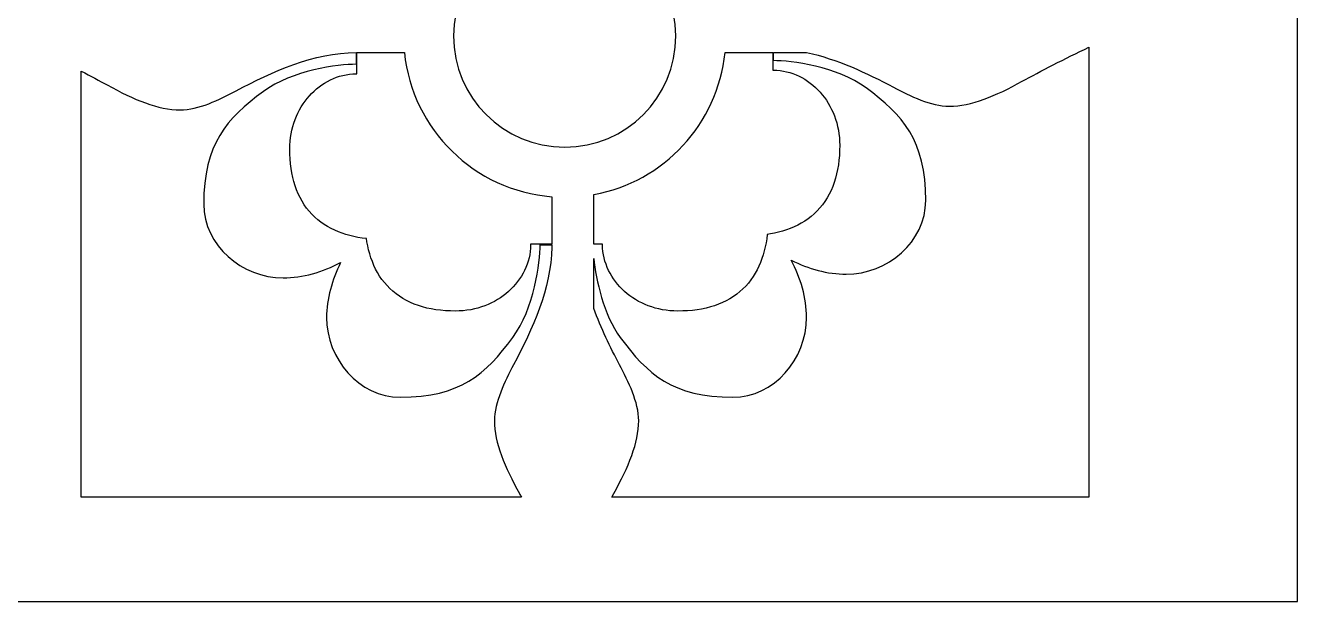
# Model space of a CAD drawing. Header units: centimetres. Extents: x -9.9 to 7.5, y -9.5 to 6.6.
# Drawn here: x 5.596 to 7.531, y -9.474 to -8.598 of the extents above; entities that cross this region are included whole.
import ezdxf

# ---------------------------------------------------------------- set-up
doc = ezdxf.new("R2010")
doc.units = ezdxf.units.CM
doc.header["$MEASUREMENT"] = 0
doc.layers.add('layer 1', color=7, linetype='Continuous')

msp = doc.modelspace()

# ---------------------------------------------------------------- linework, layer by layer
at = {"layer": 'layer 1', "color": 242}
for points, knots in [([(-0.77341, -9.47414), (-0.77341, -9.47414), (-0.77341, 6.55374), (-0.77341, 6.55374), (-0.77341, 6.55374), (-0.77341, 6.55374), (7.53147, 6.55374), (7.53147, 6.55374), (7.53147, 6.55374), (7.53147, 6.55374), (7.53147, -9.47414), (7.53147, -9.47414), (7.53147, -9.47414), (7.53147, -9.47414), (-0.77341, -9.47414), (-0.77341, -9.47414)], [0, 0, 0, 0, 0.2, 0.2, 0.2, 0.2, 0.4, 0.4, 0.4, 0.4, 0.6, 0.6, 0.6, 0.6, 1, 1, 1, 1]), ([(6.2472, -8.61395), (6.2472, -8.52054), (6.32295, -8.44479), (6.41636, -8.44479), (6.41636, -8.44479), (6.50978, -8.44479), (6.58553, -8.52054), (6.58553, -8.61395), (6.58553, -8.61395), (6.58553, -8.70737), (6.50978, -8.78312), (6.41636, -8.78312), (6.41636, -8.78312), (6.32295, -8.78312), (6.2472, -8.70737), (6.2472, -8.61395)], [0, 0, 0, 0, 0.2, 0.2, 0.2, 0.2, 0.4, 0.4, 0.4, 0.4, 0.6, 0.6, 0.6, 0.6, 1, 1, 1, 1]), ([(7.21409, -8.63106), (7.17728, -8.64832), (7.1401, -8.66781), (7.11242, -8.68284), (7.11242, -8.68284), (7.07211, -8.70526), (7.03515, -8.72093), (7.00154, -8.72093), (7.00154, -8.72093), (6.97353, -8.72093), (6.94216, -8.70526), (6.9164, -8.6918), (6.9164, -8.6918), (6.87607, -8.67039), (6.8309, -8.64899), (6.78444, -8.63915), (6.78444, -8.63915), (6.78444, -8.63915), (6.73382, -8.63915), (6.73382, -8.63915), (6.73382, -8.63915), (6.73382, -8.63915), (6.73382, -8.65148), (6.73382, -8.65148), (6.73382, -8.65148), (6.76071, -8.65148), (6.83129, -8.66044), (6.87496, -8.69293), (6.87496, -8.69293), (6.93098, -8.73437), (6.96569, -8.77244), (6.96569, -8.86431), (6.96569, -8.86431), (6.96569, -8.92704), (6.90746, -8.97631), (6.84471, -8.97631), (6.84471, -8.97631), (6.81633, -8.97631), (6.78702, -8.96805), (6.76106, -8.95496), (6.76106, -8.95496), (6.77525, -8.98182), (6.78432, -9.01256), (6.78432, -9.0423), (6.78432, -9.0423), (6.78432, -9.10505), (6.73505, -9.16328), (6.67232, -9.16328), (6.67232, -9.16328), (6.58045, -9.16328), (6.54238, -9.12857), (6.50094, -9.07255), (6.50094, -9.07255), (6.47497, -9.03764), (6.46403, -8.98553), (6.46068, -8.9523), (6.46068, -8.9523), (6.46068, -8.9523), (6.46068, -9.02862), (6.46068, -9.02862), (6.46068, -9.02862), (6.4715, -9.05851), (6.48566, -9.08731), (6.49982, -9.11399), (6.49982, -9.11399), (6.51326, -9.13976), (6.52893, -9.17112), (6.52893, -9.19913), (6.52893, -9.19913), (6.52893, -9.23274), (6.51326, -9.2697), (6.49085, -9.31001), (6.49085, -9.31001), (6.49085, -9.31001), (6.4879, -9.31545), (6.4879, -9.31545), (6.4879, -9.31545), (6.4879, -9.31545), (7.21409, -9.31545), (7.21409, -9.31545), (7.21409, -9.31545), (7.21409, -9.31545), (7.21409, -8.63106), (7.21409, -8.63106)], [0, 0, 0, 0, 0.0454545, 0.0454545, 0.0454545, 0.0454545, 0.0909091, 0.0909091, 0.0909091, 0.0909091, 0.1363636, 0.1363636, 0.1363636, 0.1363636, 0.1818182, 0.1818182, 0.1818182, 0.1818182, 0.2272727, 0.2272727, 0.2272727, 0.2272727, 0.2727273, 0.2727273, 0.2727273, 0.2727273, 0.3181818, 0.3181818, 0.3181818, 0.3181818, 0.3636364, 0.3636364, 0.3636364, 0.3636364, 0.4090909, 0.4090909, 0.4090909, 0.4090909, 0.4545455, 0.4545455, 0.4545455, 0.4545455, 0.5, 0.5, 0.5, 0.5, 0.5454545, 0.5454545, 0.5454545, 0.5454545, 0.5909091, 0.5909091, 0.5909091, 0.5909091, 0.6363636, 0.6363636, 0.6363636, 0.6363636, 0.6818182, 0.6818182, 0.6818182, 0.6818182, 0.7272727, 0.7272727, 0.7272727, 0.7272727, 0.7727273, 0.7727273, 0.7727273, 0.7727273, 0.8181818, 0.8181818, 0.8181818, 0.8181818, 0.8636364, 0.8636364, 0.8636364, 0.8636364, 0.9090909, 0.9090909, 0.9090909, 0.9090909, 1, 1, 1, 1]), ([(5.68065, -8.6674), (5.68065, -8.6674), (5.68065, -9.31545), (5.68065, -9.31545), (5.68065, -9.31545), (5.68065, -9.31545), (6.35042, -9.31545), (6.35042, -9.31545), (6.35042, -9.31545), (6.34942, -9.3136), (6.34844, -9.31178), (6.34747, -9.31001), (6.34747, -9.31001), (6.32506, -9.2697), (6.30939, -9.23274), (6.30939, -9.19913), (6.30939, -9.19913), (6.30939, -9.17112), (6.32506, -9.13976), (6.33852, -9.11399), (6.33852, -9.11399), (6.36706, -9.06023), (6.39557, -8.99787), (6.39672, -8.93532), (6.39672, -8.93532), (6.39672, -8.93532), (6.39672, -8.93141), (6.39672, -8.93141), (6.39672, -8.93141), (6.39672, -8.93141), (6.37884, -8.93141), (6.37884, -8.93141), (6.37884, -8.93141), (6.37884, -8.9583), (6.36988, -9.02888), (6.33739, -9.07255), (6.33739, -9.07255), (6.29595, -9.12857), (6.25787, -9.16328), (6.16601, -9.16328), (6.16601, -9.16328), (6.10328, -9.16328), (6.054, -9.10505), (6.054, -9.0423), (6.054, -9.0423), (6.054, -9.01392), (6.06227, -8.98461), (6.07536, -8.95865), (6.07536, -8.95865), (6.0485, -8.97284), (6.01775, -8.98191), (5.98801, -8.98191), (5.98801, -8.98191), (5.92527, -8.98191), (5.86704, -8.93264), (5.86704, -8.86991), (5.86704, -8.86991), (5.86704, -8.77804), (5.90175, -8.73997), (5.95777, -8.69853), (5.95777, -8.69853), (6.00144, -8.66604), (6.07201, -8.65707), (6.0989, -8.65707), (6.0989, -8.65707), (6.0989, -8.65707), (6.0989, -8.63915), (6.0989, -8.63915), (6.0989, -8.63915), (6.03504, -8.63915), (5.97121, -8.66828), (5.91632, -8.69741), (5.91632, -8.69741), (5.89056, -8.71085), (5.85919, -8.72653), (5.83119, -8.72653), (5.83119, -8.72653), (5.79758, -8.72653), (5.76062, -8.71085), (5.72031, -8.68844), (5.72031, -8.68844), (5.70855, -8.68206), (5.69508, -8.67488), (5.68065, -8.6674)], [0, 0, 0, 0, 0.0454545, 0.0454545, 0.0454545, 0.0454545, 0.0909091, 0.0909091, 0.0909091, 0.0909091, 0.1363636, 0.1363636, 0.1363636, 0.1363636, 0.1818182, 0.1818182, 0.1818182, 0.1818182, 0.2272727, 0.2272727, 0.2272727, 0.2272727, 0.2727273, 0.2727273, 0.2727273, 0.2727273, 0.3181818, 0.3181818, 0.3181818, 0.3181818, 0.3636364, 0.3636364, 0.3636364, 0.3636364, 0.4090909, 0.4090909, 0.4090909, 0.4090909, 0.4545455, 0.4545455, 0.4545455, 0.4545455, 0.5, 0.5, 0.5, 0.5, 0.5454545, 0.5454545, 0.5454545, 0.5454545, 0.5909091, 0.5909091, 0.5909091, 0.5909091, 0.6363636, 0.6363636, 0.6363636, 0.6363636, 0.6818182, 0.6818182, 0.6818182, 0.6818182, 0.7272727, 0.7272727, 0.7272727, 0.7272727, 0.7727273, 0.7727273, 0.7727273, 0.7727273, 0.8181818, 0.8181818, 0.8181818, 0.8181818, 0.8636364, 0.8636364, 0.8636364, 0.8636364, 0.9090909, 0.9090909, 0.9090909, 0.9090909, 1, 1, 1, 1]), ([(6.17241, -8.63915), (6.17241, -8.63915), (6.09988, -8.63915), (6.09988, -8.63915), (6.09988, -8.63915), (6.09988, -8.63915), (6.09988, -8.67151), (6.09988, -8.67151), (6.09988, -8.67151), (6.09988, -8.67151), (6.09851, -8.67151), (6.09851, -8.67151), (6.09851, -8.67151), (6.09851, -8.67151), (6.09378, -8.67166), (6.09378, -8.67166), (6.09378, -8.67166), (6.09378, -8.67166), (6.0887, -8.67212), (6.0887, -8.67212), (6.0887, -8.67212), (6.0887, -8.67212), (6.08368, -8.67287), (6.08368, -8.67287), (6.08368, -8.67287), (6.08368, -8.67287), (6.07873, -8.6739), (6.07873, -8.6739), (6.07873, -8.6739), (6.07873, -8.6739), (6.07386, -8.67521), (6.07386, -8.67521), (6.07386, -8.67521), (6.07386, -8.67521), (6.06908, -8.67678), (6.06908, -8.67678), (6.06908, -8.67678), (6.06908, -8.67678), (6.0644, -8.6786), (6.0644, -8.6786), (6.0644, -8.6786), (6.0644, -8.6786), (6.05982, -8.68067), (6.05982, -8.68067), (6.05982, -8.68067), (6.05982, -8.68067), (6.05535, -8.68298), (6.05535, -8.68298), (6.05535, -8.68298), (6.05535, -8.68298), (6.05101, -8.68551), (6.05101, -8.68551), (6.05101, -8.68551), (6.05101, -8.68551), (6.04679, -8.68826), (6.04679, -8.68826), (6.04679, -8.68826), (6.04679, -8.68826), (6.0427, -8.69123), (6.0427, -8.69123), (6.0427, -8.69123), (6.0427, -8.69123), (6.03875, -8.6944), (6.03875, -8.6944), (6.03875, -8.6944), (6.03875, -8.6944), (6.03494, -8.69777), (6.03494, -8.69777), (6.03494, -8.69777), (6.03494, -8.69777), (6.03127, -8.70133), (6.03127, -8.70133), (6.03127, -8.70133), (6.03127, -8.70133), (6.02777, -8.70508), (6.02777, -8.70508), (6.02777, -8.70508), (6.02777, -8.70508), (6.02442, -8.70901), (6.02442, -8.70901), (6.02442, -8.70901), (6.02442, -8.70901), (6.02124, -8.71311), (6.02124, -8.71311), (6.02124, -8.71311), (6.02124, -8.71311), (6.01822, -8.71739), (6.01822, -8.71739), (6.01822, -8.71739), (6.01822, -8.71739), (6.01539, -8.72184), (6.01539, -8.72184), (6.01539, -8.72184), (6.01539, -8.72184), (6.01275, -8.72644), (6.01275, -8.72644), (6.01275, -8.72644), (6.01275, -8.72644), (6.01029, -8.7312), (6.01029, -8.7312), (6.01029, -8.7312), (6.01029, -8.7312), (6.00804, -8.7361), (6.00804, -8.7361), (6.00804, -8.7361), (6.00804, -8.7361), (6.006, -8.74115), (6.006, -8.74115), (6.006, -8.74115), (6.006, -8.74115), (6.00416, -8.74633), (6.00416, -8.74633), (6.00416, -8.74633), (6.00416, -8.74633), (6.00255, -8.75165), (6.00255, -8.75165), (6.00255, -8.75165), (6.00255, -8.75165), (6.00117, -8.75709), (6.00117, -8.75709), (6.00117, -8.75709), (6.00117, -8.75709), (6.00003, -8.76265), (6.00003, -8.76265), (6.00003, -8.76265), (6.00003, -8.76265), (5.99913, -8.76831), (5.99913, -8.76831), (5.99913, -8.76831), (5.99913, -8.76831), (5.99848, -8.77408), (5.99848, -8.77408), (5.99848, -8.77408), (5.99848, -8.77408), (5.99808, -8.77994), (5.99808, -8.77994), (5.99808, -8.77994), (5.99808, -8.77994), (5.99795, -8.7858), (5.99795, -8.7858), (5.99795, -8.7858), (5.99795, -8.7858), (5.99807, -8.79355), (5.99807, -8.79355), (5.99807, -8.79355), (5.99807, -8.79355), (5.99844, -8.80101), (5.99844, -8.80101), (5.99844, -8.80101), (5.99844, -8.80101), (5.99907, -8.80828), (5.99907, -8.80828), (5.99907, -8.80828), (5.99907, -8.80828), (5.99995, -8.81536), (5.99995, -8.81536), (5.99995, -8.81536), (5.99995, -8.81536), (6.00108, -8.82227), (6.00108, -8.82227), (6.00108, -8.82227), (6.00108, -8.82227), (6.00249, -8.82898), (6.00249, -8.82898), (6.00249, -8.82898), (6.00249, -8.82898), (6.00416, -8.83552), (6.00416, -8.83552), (6.00416, -8.83552), (6.00416, -8.83552), (6.0061, -8.84187), (6.0061, -8.84187), (6.0061, -8.84187), (6.0061, -8.84187), (6.00832, -8.84802), (6.00832, -8.84802), (6.00832, -8.84802), (6.00832, -8.84802), (6.01083, -8.85398), (6.01083, -8.85398), (6.01083, -8.85398), (6.01083, -8.85398), (6.01361, -8.85974), (6.01361, -8.85974), (6.01361, -8.85974), (6.01361, -8.85974), (6.01667, -8.86528), (6.01667, -8.86528), (6.01667, -8.86528), (6.01667, -8.86528), (6.02001, -8.87059), (6.02001, -8.87059), (6.02001, -8.87059), (6.02001, -8.87059), (6.02362, -8.87567), (6.02362, -8.87567), (6.02362, -8.87567), (6.02362, -8.87567), (6.0275, -8.8805), (6.0275, -8.8805), (6.0275, -8.8805), (6.0275, -8.8805), (6.03162, -8.88506), (6.03162, -8.88506), (6.03162, -8.88506), (6.03162, -8.88506), (6.03598, -8.88936), (6.03598, -8.88936), (6.03598, -8.88936), (6.03598, -8.88936), (6.04057, -8.89339), (6.04057, -8.89339), (6.04057, -8.89339), (6.04057, -8.89339), (6.04537, -8.89715), (6.04537, -8.89715), (6.04537, -8.89715), (6.04537, -8.89715), (6.05036, -8.90062), (6.05036, -8.90062), (6.05036, -8.90062), (6.05036, -8.90062), (6.05552, -8.90382), (6.05552, -8.90382), (6.05552, -8.90382), (6.05552, -8.90382), (6.06084, -8.90675), (6.06084, -8.90675), (6.06084, -8.90675), (6.06084, -8.90675), (6.06632, -8.90941), (6.06632, -8.90941), (6.06632, -8.90941), (6.06632, -8.90941), (6.07193, -8.91182), (6.07193, -8.91182), (6.07193, -8.91182), (6.07193, -8.91182), (6.07766, -8.91397), (6.07766, -8.91397), (6.07766, -8.91397), (6.07766, -8.91397), (6.08352, -8.91589), (6.08352, -8.91589), (6.08352, -8.91589), (6.08352, -8.91589), (6.08949, -8.91757), (6.08949, -8.91757), (6.08949, -8.91757), (6.08949, -8.91757), (6.09557, -8.91903), (6.09557, -8.91903), (6.09557, -8.91903), (6.09557, -8.91903), (6.10175, -8.92028), (6.10175, -8.92028), (6.10175, -8.92028), (6.10175, -8.92028), (6.10803, -8.92133), (6.10803, -8.92133), (6.10803, -8.92133), (6.10803, -8.92133), (6.11442, -8.92218), (6.11442, -8.92218), (6.11442, -8.92218), (6.11442, -8.92218), (6.11461, -8.9222), (6.11461, -8.9222), (6.11461, -8.9222), (6.11461, -8.9222), (6.11537, -8.92702), (6.11537, -8.92702), (6.11537, -8.92702), (6.11537, -8.92702), (6.11658, -8.93327), (6.11658, -8.93327), (6.11658, -8.93327), (6.11658, -8.93327), (6.118, -8.93943), (6.118, -8.93943), (6.118, -8.93943), (6.118, -8.93943), (6.11965, -8.94548), (6.11965, -8.94548), (6.11965, -8.94548), (6.11965, -8.94548), (6.12153, -8.95141), (6.12153, -8.95141), (6.12153, -8.95141), (6.12153, -8.95141), (6.12365, -8.95722), (6.12365, -8.95722), (6.12365, -8.95722), (6.12365, -8.95722), (6.12602, -8.9629), (6.12602, -8.9629), (6.12602, -8.9629), (6.12602, -8.9629), (6.12865, -8.96845), (6.12865, -8.96845), (6.12865, -8.96845), (6.12865, -8.96845), (6.13155, -8.97385), (6.13155, -8.97385), (6.13155, -8.97385), (6.13155, -8.97385), (6.13473, -8.97908), (6.13473, -8.97908), (6.13473, -8.97908), (6.13473, -8.97908), (6.13819, -8.98415), (6.13819, -8.98415), (6.13819, -8.98415), (6.13819, -8.98415), (6.14193, -8.98902), (6.14193, -8.98902), (6.14193, -8.98902), (6.14193, -8.98902), (6.14595, -8.99368), (6.14595, -8.99368), (6.14595, -8.99368), (6.14595, -8.99368), (6.15026, -8.99811), (6.15026, -8.99811), (6.15026, -8.99811), (6.15026, -8.99811), (6.15482, -9.0023), (6.15482, -9.0023), (6.15482, -9.0023), (6.15482, -9.0023), (6.15966, -9.00624), (6.15966, -9.00624), (6.15966, -9.00624), (6.15966, -9.00624), (6.16475, -9.00992), (6.16475, -9.00992), (6.16475, -9.00992), (6.16475, -9.00992), (6.17008, -9.01331), (6.17008, -9.01331), (6.17008, -9.01331), (6.17008, -9.01331), (6.17565, -9.01643), (6.17565, -9.01643), (6.17565, -9.01643), (6.17565, -9.01643), (6.18143, -9.01926), (6.18143, -9.01926), (6.18143, -9.01926), (6.18143, -9.01926), (6.18743, -9.02181), (6.18743, -9.02181), (6.18743, -9.02181), (6.18743, -9.02181), (6.19362, -9.02407), (6.19362, -9.02407), (6.19362, -9.02407), (6.19362, -9.02407), (6.20001, -9.02605), (6.20001, -9.02605), (6.20001, -9.02605), (6.20001, -9.02605), (6.20659, -9.02775), (6.20659, -9.02775), (6.20659, -9.02775), (6.20659, -9.02775), (6.21336, -9.02918), (6.21336, -9.02918), (6.21336, -9.02918), (6.21336, -9.02918), (6.22031, -9.03034), (6.22031, -9.03034), (6.22031, -9.03034), (6.22031, -9.03034), (6.22745, -9.03123), (6.22745, -9.03123), (6.22745, -9.03123), (6.22745, -9.03123), (6.23478, -9.03186), (6.23478, -9.03186), (6.23478, -9.03186), (6.23478, -9.03186), (6.2423, -9.03224), (6.2423, -9.03224), (6.2423, -9.03224), (6.2423, -9.03224), (6.25011, -9.03237), (6.25011, -9.03237), (6.25011, -9.03237), (6.25011, -9.03237), (6.25597, -9.03224), (6.25597, -9.03224), (6.25597, -9.03224), (6.25597, -9.03224), (6.26184, -9.03184), (6.26184, -9.03184), (6.26184, -9.03184), (6.26184, -9.03184), (6.2676, -9.03119), (6.2676, -9.03119), (6.2676, -9.03119), (6.2676, -9.03119), (6.27327, -9.03029), (6.27327, -9.03029), (6.27327, -9.03029), (6.27327, -9.03029), (6.27882, -9.02915), (6.27882, -9.02915), (6.27882, -9.02915), (6.27882, -9.02915), (6.28427, -9.02776), (6.28427, -9.02776), (6.28427, -9.02776), (6.28427, -9.02776), (6.28959, -9.02615), (6.28959, -9.02615), (6.28959, -9.02615), (6.28959, -9.02615), (6.29477, -9.02432), (6.29477, -9.02432), (6.29477, -9.02432), (6.29477, -9.02432), (6.29981, -9.02227), (6.29981, -9.02227), (6.29981, -9.02227), (6.29981, -9.02227), (6.30472, -9.02002), (6.30472, -9.02002), (6.30472, -9.02002), (6.30472, -9.02002), (6.30948, -9.01757), (6.30948, -9.01757), (6.30948, -9.01757), (6.30948, -9.01757), (6.31408, -9.01492), (6.31408, -9.01492), (6.31408, -9.01492), (6.31408, -9.01492), (6.31852, -9.01209), (6.31852, -9.01209), (6.31852, -9.01209), (6.31852, -9.01209), (6.3228, -9.00908), (6.3228, -9.00908), (6.3228, -9.00908), (6.3228, -9.00908), (6.32691, -9.0059), (6.32691, -9.0059), (6.32691, -9.0059), (6.32691, -9.0059), (6.33084, -9.00255), (6.33084, -9.00255), (6.33084, -9.00255), (6.33084, -9.00255), (6.33459, -8.99904), (6.33459, -8.99904), (6.33459, -8.99904), (6.33459, -8.99904), (6.33815, -8.99538), (6.33815, -8.99538), (6.33815, -8.99538), (6.33815, -8.99538), (6.34152, -8.99157), (6.34152, -8.99157), (6.34152, -8.99157), (6.34152, -8.99157), (6.34469, -8.98762), (6.34469, -8.98762), (6.34469, -8.98762), (6.34469, -8.98762), (6.34766, -8.98353), (6.34766, -8.98353), (6.34766, -8.98353), (6.34766, -8.98353), (6.35041, -8.97931), (6.35041, -8.97931), (6.35041, -8.97931), (6.35041, -8.97931), (6.35295, -8.97496), (6.35295, -8.97496), (6.35295, -8.97496), (6.35295, -8.97496), (6.35525, -8.9705), (6.35525, -8.9705), (6.35525, -8.9705), (6.35525, -8.9705), (6.35732, -8.96592), (6.35732, -8.96592), (6.35732, -8.96592), (6.35732, -8.96592), (6.35915, -8.96124), (6.35915, -8.96124), (6.35915, -8.96124), (6.35915, -8.96124), (6.36072, -8.95646), (6.36072, -8.95646), (6.36072, -8.95646), (6.36072, -8.95646), (6.36203, -8.95159), (6.36203, -8.95159), (6.36203, -8.95159), (6.36203, -8.95159), (6.36306, -8.94664), (6.36306, -8.94664), (6.36306, -8.94664), (6.36306, -8.94664), (6.36381, -8.94162), (6.36381, -8.94162), (6.36381, -8.94162), (6.36381, -8.94162), (6.36427, -8.93654), (6.36427, -8.93654), (6.36427, -8.93654), (6.36427, -8.93654), (6.36441, -8.93181), (6.36441, -8.93181), (6.36441, -8.93181), (6.36441, -8.93181), (6.36441, -8.93044), (6.36441, -8.93044), (6.36441, -8.93044), (6.36441, -8.93044), (6.39672, -8.93044), (6.39672, -8.93044), (6.39672, -8.93044), (6.39672, -8.93044), (6.39672, -8.85841), (6.39672, -8.85841), (6.39672, -8.85841), (6.27882, -8.84906), (6.18438, -8.7563), (6.17241, -8.63915)], [0, 0, 0, 0, 0.0074627, 0.0074627, 0.0074627, 0.0074627, 0.0149254, 0.0149254, 0.0149254, 0.0149254, 0.0223881, 0.0223881, 0.0223881, 0.0223881, 0.0298507, 0.0298507, 0.0298507, 0.0298507, 0.0373134, 0.0373134, 0.0373134, 0.0373134, 0.0447761, 0.0447761, 0.0447761, 0.0447761, 0.0522388, 0.0522388, 0.0522388, 0.0522388, 0.0597015, 0.0597015, 0.0597015, 0.0597015, 0.0671642, 0.0671642, 0.0671642, 0.0671642, 0.0746269, 0.0746269, 0.0746269, 0.0746269, 0.0820896, 0.0820896, 0.0820896, 0.0820896, 0.0895522, 0.0895522, 0.0895522, 0.0895522, 0.0970149, 0.0970149, 0.0970149, 0.0970149, 0.1044776, 0.1044776, 0.1044776, 0.1044776, 0.1119403, 0.1119403, 0.1119403, 0.1119403, 0.119403, 0.119403, 0.119403, 0.119403, 0.1268657, 0.1268657, 0.1268657, 0.1268657, 0.1343284, 0.1343284, 0.1343284, 0.1343284, 0.141791, 0.141791, 0.141791, 0.141791, 0.1492537, 0.1492537, 0.1492537, 0.1492537, 0.1567164, 0.1567164, 0.1567164, 0.1567164, 0.1641791, 0.1641791, 0.1641791, 0.1641791, 0.1716418, 0.1716418, 0.1716418, 0.1716418, 0.1791045, 0.1791045, 0.1791045, 0.1791045, 0.1865672, 0.1865672, 0.1865672, 0.1865672, 0.1940299, 0.1940299, 0.1940299, 0.1940299, 0.2014925, 0.2014925, 0.2014925, 0.2014925, 0.2089552, 0.2089552, 0.2089552, 0.2089552, 0.2164179, 0.2164179, 0.2164179, 0.2164179, 0.2238806, 0.2238806, 0.2238806, 0.2238806, 0.2313433, 0.2313433, 0.2313433, 0.2313433, 0.238806, 0.238806, 0.238806, 0.238806, 0.2462687, 0.2462687, 0.2462687, 0.2462687, 0.2537313, 0.2537313, 0.2537313, 0.2537313, 0.261194, 0.261194, 0.261194, 0.261194, 0.2686567, 0.2686567, 0.2686567, 0.2686567, 0.2761194, 0.2761194, 0.2761194, 0.2761194, 0.2835821, 0.2835821, 0.2835821, 0.2835821, 0.2910448, 0.2910448, 0.2910448, 0.2910448, 0.2985075, 0.2985075, 0.2985075, 0.2985075, 0.3059701, 0.3059701, 0.3059701, 0.3059701, 0.3134328, 0.3134328, 0.3134328, 0.3134328, 0.3208955, 0.3208955, 0.3208955, 0.3208955, 0.3283582, 0.3283582, 0.3283582, 0.3283582, 0.3358209, 0.3358209, 0.3358209, 0.3358209, 0.3432836, 0.3432836, 0.3432836, 0.3432836, 0.3507463, 0.3507463, 0.3507463, 0.3507463, 0.358209, 0.358209, 0.358209, 0.358209, 0.3656716, 0.3656716, 0.3656716, 0.3656716, 0.3731343, 0.3731343, 0.3731343, 0.3731343, 0.380597, 0.380597, 0.380597, 0.380597, 0.3880597, 0.3880597, 0.3880597, 0.3880597, 0.3955224, 0.3955224, 0.3955224, 0.3955224, 0.4029851, 0.4029851, 0.4029851, 0.4029851, 0.4104478, 0.4104478, 0.4104478, 0.4104478, 0.4179104, 0.4179104, 0.4179104, 0.4179104, 0.4253731, 0.4253731, 0.4253731, 0.4253731, 0.4328358, 0.4328358, 0.4328358, 0.4328358, 0.4402985, 0.4402985, 0.4402985, 0.4402985, 0.4477612, 0.4477612, 0.4477612, 0.4477612, 0.4552239, 0.4552239, 0.4552239, 0.4552239, 0.4626866, 0.4626866, 0.4626866, 0.4626866, 0.4701493, 0.4701493, 0.4701493, 0.4701493, 0.4776119, 0.4776119, 0.4776119, 0.4776119, 0.4850746, 0.4850746, 0.4850746, 0.4850746, 0.4925373, 0.4925373, 0.4925373, 0.4925373, 0.5, 0.5, 0.5, 0.5, 0.5074627, 0.5074627, 0.5074627, 0.5074627, 0.5149254, 0.5149254, 0.5149254, 0.5149254, 0.5223881, 0.5223881, 0.5223881, 0.5223881, 0.5298507, 0.5298507, 0.5298507, 0.5298507, 0.5373134, 0.5373134, 0.5373134, 0.5373134, 0.5447761, 0.5447761, 0.5447761, 0.5447761, 0.5522388, 0.5522388, 0.5522388, 0.5522388, 0.5597015, 0.5597015, 0.5597015, 0.5597015, 0.5671642, 0.5671642, 0.5671642, 0.5671642, 0.5746269, 0.5746269, 0.5746269, 0.5746269, 0.5820896, 0.5820896, 0.5820896, 0.5820896, 0.5895522, 0.5895522, 0.5895522, 0.5895522, 0.5970149, 0.5970149, 0.5970149, 0.5970149, 0.6044776, 0.6044776, 0.6044776, 0.6044776, 0.6119403, 0.6119403, 0.6119403, 0.6119403, 0.619403, 0.619403, 0.619403, 0.619403, 0.6268657, 0.6268657, 0.6268657, 0.6268657, 0.6343284, 0.6343284, 0.6343284, 0.6343284, 0.641791, 0.641791, 0.641791, 0.641791, 0.6492537, 0.6492537, 0.6492537, 0.6492537, 0.6567164, 0.6567164, 0.6567164, 0.6567164, 0.6641791, 0.6641791, 0.6641791, 0.6641791, 0.6716418, 0.6716418, 0.6716418, 0.6716418, 0.6791045, 0.6791045, 0.6791045, 0.6791045, 0.6865672, 0.6865672, 0.6865672, 0.6865672, 0.6940299, 0.6940299, 0.6940299, 0.6940299, 0.7014925, 0.7014925, 0.7014925, 0.7014925, 0.7089552, 0.7089552, 0.7089552, 0.7089552, 0.7164179, 0.7164179, 0.7164179, 0.7164179, 0.7238806, 0.7238806, 0.7238806, 0.7238806, 0.7313433, 0.7313433, 0.7313433, 0.7313433, 0.738806, 0.738806, 0.738806, 0.738806, 0.7462687, 0.7462687, 0.7462687, 0.7462687, 0.7537313, 0.7537313, 0.7537313, 0.7537313, 0.761194, 0.761194, 0.761194, 0.761194, 0.7686567, 0.7686567, 0.7686567, 0.7686567, 0.7761194, 0.7761194, 0.7761194, 0.7761194, 0.7835821, 0.7835821, 0.7835821, 0.7835821, 0.7910448, 0.7910448, 0.7910448, 0.7910448, 0.7985075, 0.7985075, 0.7985075, 0.7985075, 0.8059701, 0.8059701, 0.8059701, 0.8059701, 0.8134328, 0.8134328, 0.8134328, 0.8134328, 0.8208955, 0.8208955, 0.8208955, 0.8208955, 0.8283582, 0.8283582, 0.8283582, 0.8283582, 0.8358209, 0.8358209, 0.8358209, 0.8358209, 0.8432836, 0.8432836, 0.8432836, 0.8432836, 0.8507463, 0.8507463, 0.8507463, 0.8507463, 0.858209, 0.858209, 0.858209, 0.858209, 0.8656716, 0.8656716, 0.8656716, 0.8656716, 0.8731343, 0.8731343, 0.8731343, 0.8731343, 0.880597, 0.880597, 0.880597, 0.880597, 0.8880597, 0.8880597, 0.8880597, 0.8880597, 0.8955224, 0.8955224, 0.8955224, 0.8955224, 0.9029851, 0.9029851, 0.9029851, 0.9029851, 0.9104478, 0.9104478, 0.9104478, 0.9104478, 0.9179104, 0.9179104, 0.9179104, 0.9179104, 0.9253731, 0.9253731, 0.9253731, 0.9253731, 0.9328358, 0.9328358, 0.9328358, 0.9328358, 0.9402985, 0.9402985, 0.9402985, 0.9402985, 0.9477612, 0.9477612, 0.9477612, 0.9477612, 0.9552239, 0.9552239, 0.9552239, 0.9552239, 0.9626866, 0.9626866, 0.9626866, 0.9626866, 0.9701493, 0.9701493, 0.9701493, 0.9701493, 0.9776119, 0.9776119, 0.9776119, 0.9776119, 0.9850746, 0.9850746, 0.9850746, 0.9850746, 1, 1, 1, 1]), ([(6.73285, -8.63915), (6.73285, -8.63915), (6.66031, -8.63915), (6.66031, -8.63915), (6.66031, -8.63915), (6.64919, -8.748), (6.56687, -8.83579), (6.46068, -8.85519), (6.46068, -8.85519), (6.46068, -8.85519), (6.46068, -8.93044), (6.46068, -8.93044), (6.46068, -8.93044), (6.46068, -8.93044), (6.47392, -8.93044), (6.47392, -8.93044), (6.47392, -8.93044), (6.47392, -8.93044), (6.47392, -8.9318), (6.47392, -8.9318), (6.47392, -8.9318), (6.47392, -8.9318), (6.47406, -8.93653), (6.47406, -8.93653), (6.47406, -8.93653), (6.47406, -8.93653), (6.47452, -8.94161), (6.47452, -8.94161), (6.47452, -8.94161), (6.47452, -8.94161), (6.47527, -8.94664), (6.47527, -8.94664), (6.47527, -8.94664), (6.47527, -8.94664), (6.47631, -8.95159), (6.47631, -8.95159), (6.47631, -8.95159), (6.47631, -8.95159), (6.47761, -8.95645), (6.47761, -8.95645), (6.47761, -8.95645), (6.47761, -8.95645), (6.47918, -8.96124), (6.47918, -8.96124), (6.47918, -8.96124), (6.47918, -8.96124), (6.48101, -8.96592), (6.48101, -8.96592), (6.48101, -8.96592), (6.48101, -8.96592), (6.48308, -8.97049), (6.48308, -8.97049), (6.48308, -8.97049), (6.48308, -8.97049), (6.48538, -8.97496), (6.48538, -8.97496), (6.48538, -8.97496), (6.48538, -8.97496), (6.48792, -8.9793), (6.48792, -8.9793), (6.48792, -8.9793), (6.48792, -8.9793), (6.49067, -8.98353), (6.49067, -8.98353), (6.49067, -8.98353), (6.49067, -8.98353), (6.49363, -8.98762), (6.49363, -8.98762), (6.49363, -8.98762), (6.49363, -8.98762), (6.4968, -8.99157), (6.4968, -8.99157), (6.4968, -8.99157), (6.4968, -8.99157), (6.50017, -8.99538), (6.50017, -8.99538), (6.50017, -8.99538), (6.50017, -8.99538), (6.50374, -8.99904), (6.50374, -8.99904), (6.50374, -8.99904), (6.50374, -8.99904), (6.50749, -9.00255), (6.50749, -9.00255), (6.50749, -9.00255), (6.50749, -9.00255), (6.51141, -9.0059), (6.51141, -9.0059), (6.51141, -9.0059), (6.51141, -9.0059), (6.51552, -9.00908), (6.51552, -9.00908), (6.51552, -9.00908), (6.51552, -9.00908), (6.5198, -9.01209), (6.5198, -9.01209), (6.5198, -9.01209), (6.5198, -9.01209), (6.52424, -9.01492), (6.52424, -9.01492), (6.52424, -9.01492), (6.52424, -9.01492), (6.52884, -9.01757), (6.52884, -9.01757), (6.52884, -9.01757), (6.52884, -9.01757), (6.5336, -9.02002), (6.5336, -9.02002), (6.5336, -9.02002), (6.5336, -9.02002), (6.53851, -9.02227), (6.53851, -9.02227), (6.53851, -9.02227), (6.53851, -9.02227), (6.54355, -9.02432), (6.54355, -9.02432), (6.54355, -9.02432), (6.54355, -9.02432), (6.54873, -9.02615), (6.54873, -9.02615), (6.54873, -9.02615), (6.54873, -9.02615), (6.55405, -9.02776), (6.55405, -9.02776), (6.55405, -9.02776), (6.55405, -9.02776), (6.5595, -9.02915), (6.5595, -9.02915), (6.5595, -9.02915), (6.5595, -9.02915), (6.56505, -9.03029), (6.56505, -9.03029), (6.56505, -9.03029), (6.56505, -9.03029), (6.57072, -9.03119), (6.57072, -9.03119), (6.57072, -9.03119), (6.57072, -9.03119), (6.57648, -9.03184), (6.57648, -9.03184), (6.57648, -9.03184), (6.57648, -9.03184), (6.58235, -9.03224), (6.58235, -9.03224), (6.58235, -9.03224), (6.58235, -9.03224), (6.58821, -9.03237), (6.58821, -9.03237), (6.58821, -9.03237), (6.58821, -9.03237), (6.59595, -9.03224), (6.59595, -9.03224), (6.59595, -9.03224), (6.59595, -9.03224), (6.60341, -9.03187), (6.60341, -9.03187), (6.60341, -9.03187), (6.60341, -9.03187), (6.61068, -9.03125), (6.61068, -9.03125), (6.61068, -9.03125), (6.61068, -9.03125), (6.61777, -9.03037), (6.61777, -9.03037), (6.61777, -9.03037), (6.61777, -9.03037), (6.62467, -9.02923), (6.62467, -9.02923), (6.62467, -9.02923), (6.62467, -9.02923), (6.63139, -9.02783), (6.63139, -9.02783), (6.63139, -9.02783), (6.63139, -9.02783), (6.63793, -9.02616), (6.63793, -9.02616), (6.63793, -9.02616), (6.63793, -9.02616), (6.64427, -9.02421), (6.64427, -9.02421), (6.64427, -9.02421), (6.64427, -9.02421), (6.65043, -9.02199), (6.65043, -9.02199), (6.65043, -9.02199), (6.65043, -9.02199), (6.65639, -9.01949), (6.65639, -9.01949), (6.65639, -9.01949), (6.65639, -9.01949), (6.66214, -9.01671), (6.66214, -9.01671), (6.66214, -9.01671), (6.66214, -9.01671), (6.66768, -9.01364), (6.66768, -9.01364), (6.66768, -9.01364), (6.66768, -9.01364), (6.67299, -9.01031), (6.67299, -9.01031), (6.67299, -9.01031), (6.67299, -9.01031), (6.67807, -9.00669), (6.67807, -9.00669), (6.67807, -9.00669), (6.67807, -9.00669), (6.6829, -9.00282), (6.6829, -9.00282), (6.6829, -9.00282), (6.6829, -9.00282), (6.68747, -8.99869), (6.68747, -8.99869), (6.68747, -8.99869), (6.68747, -8.99869), (6.69177, -8.99433), (6.69177, -8.99433), (6.69177, -8.99433), (6.69177, -8.99433), (6.6958, -8.98974), (6.6958, -8.98974), (6.6958, -8.98974), (6.6958, -8.98974), (6.69955, -8.98495), (6.69955, -8.98495), (6.69955, -8.98495), (6.69955, -8.98495), (6.70303, -8.97996), (6.70303, -8.97996), (6.70303, -8.97996), (6.70303, -8.97996), (6.70623, -8.97479), (6.70623, -8.97479), (6.70623, -8.97479), (6.70623, -8.97479), (6.70916, -8.96947), (6.70916, -8.96947), (6.70916, -8.96947), (6.70916, -8.96947), (6.71182, -8.964), (6.71182, -8.964), (6.71182, -8.964), (6.71182, -8.964), (6.71422, -8.95839), (6.71422, -8.95839), (6.71422, -8.95839), (6.71422, -8.95839), (6.71638, -8.95265), (6.71638, -8.95265), (6.71638, -8.95265), (6.71638, -8.95265), (6.71829, -8.94679), (6.71829, -8.94679), (6.71829, -8.94679), (6.71829, -8.94679), (6.71998, -8.94082), (6.71998, -8.94082), (6.71998, -8.94082), (6.71998, -8.94082), (6.72144, -8.93475), (6.72144, -8.93475), (6.72144, -8.93475), (6.72144, -8.93475), (6.72269, -8.92856), (6.72269, -8.92856), (6.72269, -8.92856), (6.72269, -8.92856), (6.72374, -8.92228), (6.72374, -8.92228), (6.72374, -8.92228), (6.72374, -8.92228), (6.72459, -8.9159), (6.72459, -8.9159), (6.72459, -8.9159), (6.72459, -8.9159), (6.72461, -8.91571), (6.72461, -8.91571), (6.72461, -8.91571), (6.72461, -8.91571), (6.72942, -8.91495), (6.72942, -8.91495), (6.72942, -8.91495), (6.72942, -8.91495), (6.73568, -8.91374), (6.73568, -8.91374), (6.73568, -8.91374), (6.73568, -8.91374), (6.74183, -8.91232), (6.74183, -8.91232), (6.74183, -8.91232), (6.74183, -8.91232), (6.74788, -8.91067), (6.74788, -8.91067), (6.74788, -8.91067), (6.74788, -8.91067), (6.75381, -8.90879), (6.75381, -8.90879), (6.75381, -8.90879), (6.75381, -8.90879), (6.75962, -8.90667), (6.75962, -8.90667), (6.75962, -8.90667), (6.75962, -8.90667), (6.76531, -8.9043), (6.76531, -8.9043), (6.76531, -8.9043), (6.76531, -8.9043), (6.77085, -8.90166), (6.77085, -8.90166), (6.77085, -8.90166), (6.77085, -8.90166), (6.77625, -8.89876), (6.77625, -8.89876), (6.77625, -8.89876), (6.77625, -8.89876), (6.78149, -8.89558), (6.78149, -8.89558), (6.78149, -8.89558), (6.78149, -8.89558), (6.78655, -8.89213), (6.78655, -8.89213), (6.78655, -8.89213), (6.78655, -8.89213), (6.79142, -8.88839), (6.79142, -8.88839), (6.79142, -8.88839), (6.79142, -8.88839), (6.79608, -8.88436), (6.79608, -8.88436), (6.79608, -8.88436), (6.79608, -8.88436), (6.80052, -8.88006), (6.80052, -8.88006), (6.80052, -8.88006), (6.80052, -8.88006), (6.80471, -8.87549), (6.80471, -8.87549), (6.80471, -8.87549), (6.80471, -8.87549), (6.80865, -8.87066), (6.80865, -8.87066), (6.80865, -8.87066), (6.80865, -8.87066), (6.81232, -8.86557), (6.81232, -8.86557), (6.81232, -8.86557), (6.81232, -8.86557), (6.81572, -8.86023), (6.81572, -8.86023), (6.81572, -8.86023), (6.81572, -8.86023), (6.81884, -8.85467), (6.81884, -8.85467), (6.81884, -8.85467), (6.81884, -8.85467), (6.82167, -8.84888), (6.82167, -8.84888), (6.82167, -8.84888), (6.82167, -8.84888), (6.82421, -8.84289), (6.82421, -8.84289), (6.82421, -8.84289), (6.82421, -8.84289), (6.82647, -8.8367), (6.82647, -8.8367), (6.82647, -8.8367), (6.82647, -8.8367), (6.82845, -8.83031), (6.82845, -8.83031), (6.82845, -8.83031), (6.82845, -8.83031), (6.83015, -8.82373), (6.83015, -8.82373), (6.83015, -8.82373), (6.83015, -8.82373), (6.83158, -8.81696), (6.83158, -8.81696), (6.83158, -8.81696), (6.83158, -8.81696), (6.83274, -8.81001), (6.83274, -8.81001), (6.83274, -8.81001), (6.83274, -8.81001), (6.83364, -8.80287), (6.83364, -8.80287), (6.83364, -8.80287), (6.83364, -8.80287), (6.83427, -8.79554), (6.83427, -8.79554), (6.83427, -8.79554), (6.83427, -8.79554), (6.83465, -8.78802), (6.83465, -8.78802), (6.83465, -8.78802), (6.83465, -8.78802), (6.83478, -8.78021), (6.83478, -8.78021), (6.83478, -8.78021), (6.83478, -8.78021), (6.83464, -8.77434), (6.83464, -8.77434), (6.83464, -8.77434), (6.83464, -8.77434), (6.83425, -8.76848), (6.83425, -8.76848), (6.83425, -8.76848), (6.83425, -8.76848), (6.8336, -8.76271), (6.8336, -8.76271), (6.8336, -8.76271), (6.8336, -8.76271), (6.8327, -8.75704), (6.8327, -8.75704), (6.8327, -8.75704), (6.8327, -8.75704), (6.83155, -8.75149), (6.83155, -8.75149), (6.83155, -8.75149), (6.83155, -8.75149), (6.83017, -8.74605), (6.83017, -8.74605), (6.83017, -8.74605), (6.83017, -8.74605), (6.82856, -8.74074), (6.82856, -8.74074), (6.82856, -8.74074), (6.82856, -8.74074), (6.82673, -8.73555), (6.82673, -8.73555), (6.82673, -8.73555), (6.82673, -8.73555), (6.82468, -8.7305), (6.82468, -8.7305), (6.82468, -8.7305), (6.82468, -8.7305), (6.82243, -8.72559), (6.82243, -8.72559), (6.82243, -8.72559), (6.82243, -8.72559), (6.81997, -8.72084), (6.81997, -8.72084), (6.81997, -8.72084), (6.81997, -8.72084), (6.81733, -8.71624), (6.81733, -8.71624), (6.81733, -8.71624), (6.81733, -8.71624), (6.8145, -8.71179), (6.8145, -8.71179), (6.8145, -8.71179), (6.8145, -8.71179), (6.81149, -8.70751), (6.81149, -8.70751), (6.81149, -8.70751), (6.81149, -8.70751), (6.80831, -8.70341), (6.80831, -8.70341), (6.80831, -8.70341), (6.80831, -8.70341), (6.80496, -8.69947), (6.80496, -8.69947), (6.80496, -8.69947), (6.80496, -8.69947), (6.80144, -8.69572), (6.80144, -8.69572), (6.80144, -8.69572), (6.80144, -8.69572), (6.79778, -8.69216), (6.79778, -8.69216), (6.79778, -8.69216), (6.79778, -8.69216), (6.79397, -8.68879), (6.79397, -8.68879), (6.79397, -8.68879), (6.79397, -8.68879), (6.79002, -8.68562), (6.79002, -8.68562), (6.79002, -8.68562), (6.79002, -8.68562), (6.78593, -8.68266), (6.78593, -8.68266), (6.78593, -8.68266), (6.78593, -8.68266), (6.78172, -8.67991), (6.78172, -8.67991), (6.78172, -8.67991), (6.78172, -8.67991), (6.77737, -8.67737), (6.77737, -8.67737), (6.77737, -8.67737), (6.77737, -8.67737), (6.7729, -8.67506), (6.7729, -8.67506), (6.7729, -8.67506), (6.7729, -8.67506), (6.76832, -8.67299), (6.76832, -8.67299), (6.76832, -8.67299), (6.76832, -8.67299), (6.76364, -8.67117), (6.76364, -8.67117), (6.76364, -8.67117), (6.76364, -8.67117), (6.75886, -8.6696), (6.75886, -8.6696), (6.75886, -8.6696), (6.75886, -8.6696), (6.754, -8.66829), (6.754, -8.66829), (6.754, -8.66829), (6.754, -8.66829), (6.74904, -8.66726), (6.74904, -8.66726), (6.74904, -8.66726), (6.74904, -8.66726), (6.74402, -8.66651), (6.74402, -8.66651), (6.74402, -8.66651), (6.74402, -8.66651), (6.73895, -8.66605), (6.73895, -8.66605), (6.73895, -8.66605), (6.73895, -8.66605), (6.73422, -8.6659), (6.73422, -8.6659), (6.73422, -8.6659), (6.73422, -8.6659), (6.73285, -8.6659), (6.73285, -8.6659), (6.73285, -8.6659), (6.73285, -8.6659), (6.73285, -8.63915), (6.73285, -8.63915)], [0, 0, 0, 0, 0.0074627, 0.0074627, 0.0074627, 0.0074627, 0.0149254, 0.0149254, 0.0149254, 0.0149254, 0.0223881, 0.0223881, 0.0223881, 0.0223881, 0.0298507, 0.0298507, 0.0298507, 0.0298507, 0.0373134, 0.0373134, 0.0373134, 0.0373134, 0.0447761, 0.0447761, 0.0447761, 0.0447761, 0.0522388, 0.0522388, 0.0522388, 0.0522388, 0.0597015, 0.0597015, 0.0597015, 0.0597015, 0.0671642, 0.0671642, 0.0671642, 0.0671642, 0.0746269, 0.0746269, 0.0746269, 0.0746269, 0.0820896, 0.0820896, 0.0820896, 0.0820896, 0.0895522, 0.0895522, 0.0895522, 0.0895522, 0.0970149, 0.0970149, 0.0970149, 0.0970149, 0.1044776, 0.1044776, 0.1044776, 0.1044776, 0.1119403, 0.1119403, 0.1119403, 0.1119403, 0.119403, 0.119403, 0.119403, 0.119403, 0.1268657, 0.1268657, 0.1268657, 0.1268657, 0.1343284, 0.1343284, 0.1343284, 0.1343284, 0.141791, 0.141791, 0.141791, 0.141791, 0.1492537, 0.1492537, 0.1492537, 0.1492537, 0.1567164, 0.1567164, 0.1567164, 0.1567164, 0.1641791, 0.1641791, 0.1641791, 0.1641791, 0.1716418, 0.1716418, 0.1716418, 0.1716418, 0.1791045, 0.1791045, 0.1791045, 0.1791045, 0.1865672, 0.1865672, 0.1865672, 0.1865672, 0.1940299, 0.1940299, 0.1940299, 0.1940299, 0.2014925, 0.2014925, 0.2014925, 0.2014925, 0.2089552, 0.2089552, 0.2089552, 0.2089552, 0.2164179, 0.2164179, 0.2164179, 0.2164179, 0.2238806, 0.2238806, 0.2238806, 0.2238806, 0.2313433, 0.2313433, 0.2313433, 0.2313433, 0.238806, 0.238806, 0.238806, 0.238806, 0.2462687, 0.2462687, 0.2462687, 0.2462687, 0.2537313, 0.2537313, 0.2537313, 0.2537313, 0.261194, 0.261194, 0.261194, 0.261194, 0.2686567, 0.2686567, 0.2686567, 0.2686567, 0.2761194, 0.2761194, 0.2761194, 0.2761194, 0.2835821, 0.2835821, 0.2835821, 0.2835821, 0.2910448, 0.2910448, 0.2910448, 0.2910448, 0.2985075, 0.2985075, 0.2985075, 0.2985075, 0.3059701, 0.3059701, 0.3059701, 0.3059701, 0.3134328, 0.3134328, 0.3134328, 0.3134328, 0.3208955, 0.3208955, 0.3208955, 0.3208955, 0.3283582, 0.3283582, 0.3283582, 0.3283582, 0.3358209, 0.3358209, 0.3358209, 0.3358209, 0.3432836, 0.3432836, 0.3432836, 0.3432836, 0.3507463, 0.3507463, 0.3507463, 0.3507463, 0.358209, 0.358209, 0.358209, 0.358209, 0.3656716, 0.3656716, 0.3656716, 0.3656716, 0.3731343, 0.3731343, 0.3731343, 0.3731343, 0.380597, 0.380597, 0.380597, 0.380597, 0.3880597, 0.3880597, 0.3880597, 0.3880597, 0.3955224, 0.3955224, 0.3955224, 0.3955224, 0.4029851, 0.4029851, 0.4029851, 0.4029851, 0.4104478, 0.4104478, 0.4104478, 0.4104478, 0.4179104, 0.4179104, 0.4179104, 0.4179104, 0.4253731, 0.4253731, 0.4253731, 0.4253731, 0.4328358, 0.4328358, 0.4328358, 0.4328358, 0.4402985, 0.4402985, 0.4402985, 0.4402985, 0.4477612, 0.4477612, 0.4477612, 0.4477612, 0.4552239, 0.4552239, 0.4552239, 0.4552239, 0.4626866, 0.4626866, 0.4626866, 0.4626866, 0.4701493, 0.4701493, 0.4701493, 0.4701493, 0.4776119, 0.4776119, 0.4776119, 0.4776119, 0.4850746, 0.4850746, 0.4850746, 0.4850746, 0.4925373, 0.4925373, 0.4925373, 0.4925373, 0.5, 0.5, 0.5, 0.5, 0.5074627, 0.5074627, 0.5074627, 0.5074627, 0.5149254, 0.5149254, 0.5149254, 0.5149254, 0.5223881, 0.5223881, 0.5223881, 0.5223881, 0.5298507, 0.5298507, 0.5298507, 0.5298507, 0.5373134, 0.5373134, 0.5373134, 0.5373134, 0.5447761, 0.5447761, 0.5447761, 0.5447761, 0.5522388, 0.5522388, 0.5522388, 0.5522388, 0.5597015, 0.5597015, 0.5597015, 0.5597015, 0.5671642, 0.5671642, 0.5671642, 0.5671642, 0.5746269, 0.5746269, 0.5746269, 0.5746269, 0.5820896, 0.5820896, 0.5820896, 0.5820896, 0.5895522, 0.5895522, 0.5895522, 0.5895522, 0.5970149, 0.5970149, 0.5970149, 0.5970149, 0.6044776, 0.6044776, 0.6044776, 0.6044776, 0.6119403, 0.6119403, 0.6119403, 0.6119403, 0.619403, 0.619403, 0.619403, 0.619403, 0.6268657, 0.6268657, 0.6268657, 0.6268657, 0.6343284, 0.6343284, 0.6343284, 0.6343284, 0.641791, 0.641791, 0.641791, 0.641791, 0.6492537, 0.6492537, 0.6492537, 0.6492537, 0.6567164, 0.6567164, 0.6567164, 0.6567164, 0.6641791, 0.6641791, 0.6641791, 0.6641791, 0.6716418, 0.6716418, 0.6716418, 0.6716418, 0.6791045, 0.6791045, 0.6791045, 0.6791045, 0.6865672, 0.6865672, 0.6865672, 0.6865672, 0.6940299, 0.6940299, 0.6940299, 0.6940299, 0.7014925, 0.7014925, 0.7014925, 0.7014925, 0.7089552, 0.7089552, 0.7089552, 0.7089552, 0.7164179, 0.7164179, 0.7164179, 0.7164179, 0.7238806, 0.7238806, 0.7238806, 0.7238806, 0.7313433, 0.7313433, 0.7313433, 0.7313433, 0.738806, 0.738806, 0.738806, 0.738806, 0.7462687, 0.7462687, 0.7462687, 0.7462687, 0.7537313, 0.7537313, 0.7537313, 0.7537313, 0.761194, 0.761194, 0.761194, 0.761194, 0.7686567, 0.7686567, 0.7686567, 0.7686567, 0.7761194, 0.7761194, 0.7761194, 0.7761194, 0.7835821, 0.7835821, 0.7835821, 0.7835821, 0.7910448, 0.7910448, 0.7910448, 0.7910448, 0.7985075, 0.7985075, 0.7985075, 0.7985075, 0.8059701, 0.8059701, 0.8059701, 0.8059701, 0.8134328, 0.8134328, 0.8134328, 0.8134328, 0.8208955, 0.8208955, 0.8208955, 0.8208955, 0.8283582, 0.8283582, 0.8283582, 0.8283582, 0.8358209, 0.8358209, 0.8358209, 0.8358209, 0.8432836, 0.8432836, 0.8432836, 0.8432836, 0.8507463, 0.8507463, 0.8507463, 0.8507463, 0.858209, 0.858209, 0.858209, 0.858209, 0.8656716, 0.8656716, 0.8656716, 0.8656716, 0.8731343, 0.8731343, 0.8731343, 0.8731343, 0.880597, 0.880597, 0.880597, 0.880597, 0.8880597, 0.8880597, 0.8880597, 0.8880597, 0.8955224, 0.8955224, 0.8955224, 0.8955224, 0.9029851, 0.9029851, 0.9029851, 0.9029851, 0.9104478, 0.9104478, 0.9104478, 0.9104478, 0.9179104, 0.9179104, 0.9179104, 0.9179104, 0.9253731, 0.9253731, 0.9253731, 0.9253731, 0.9328358, 0.9328358, 0.9328358, 0.9328358, 0.9402985, 0.9402985, 0.9402985, 0.9402985, 0.9477612, 0.9477612, 0.9477612, 0.9477612, 0.9552239, 0.9552239, 0.9552239, 0.9552239, 0.9626866, 0.9626866, 0.9626866, 0.9626866, 0.9701493, 0.9701493, 0.9701493, 0.9701493, 0.9776119, 0.9776119, 0.9776119, 0.9776119, 0.9850746, 0.9850746, 0.9850746, 0.9850746, 1, 1, 1, 1])]:
    msp.add_open_spline(points, degree=3, knots=knots, dxfattribs=at)

doc.saveas('drawing.dxf')
